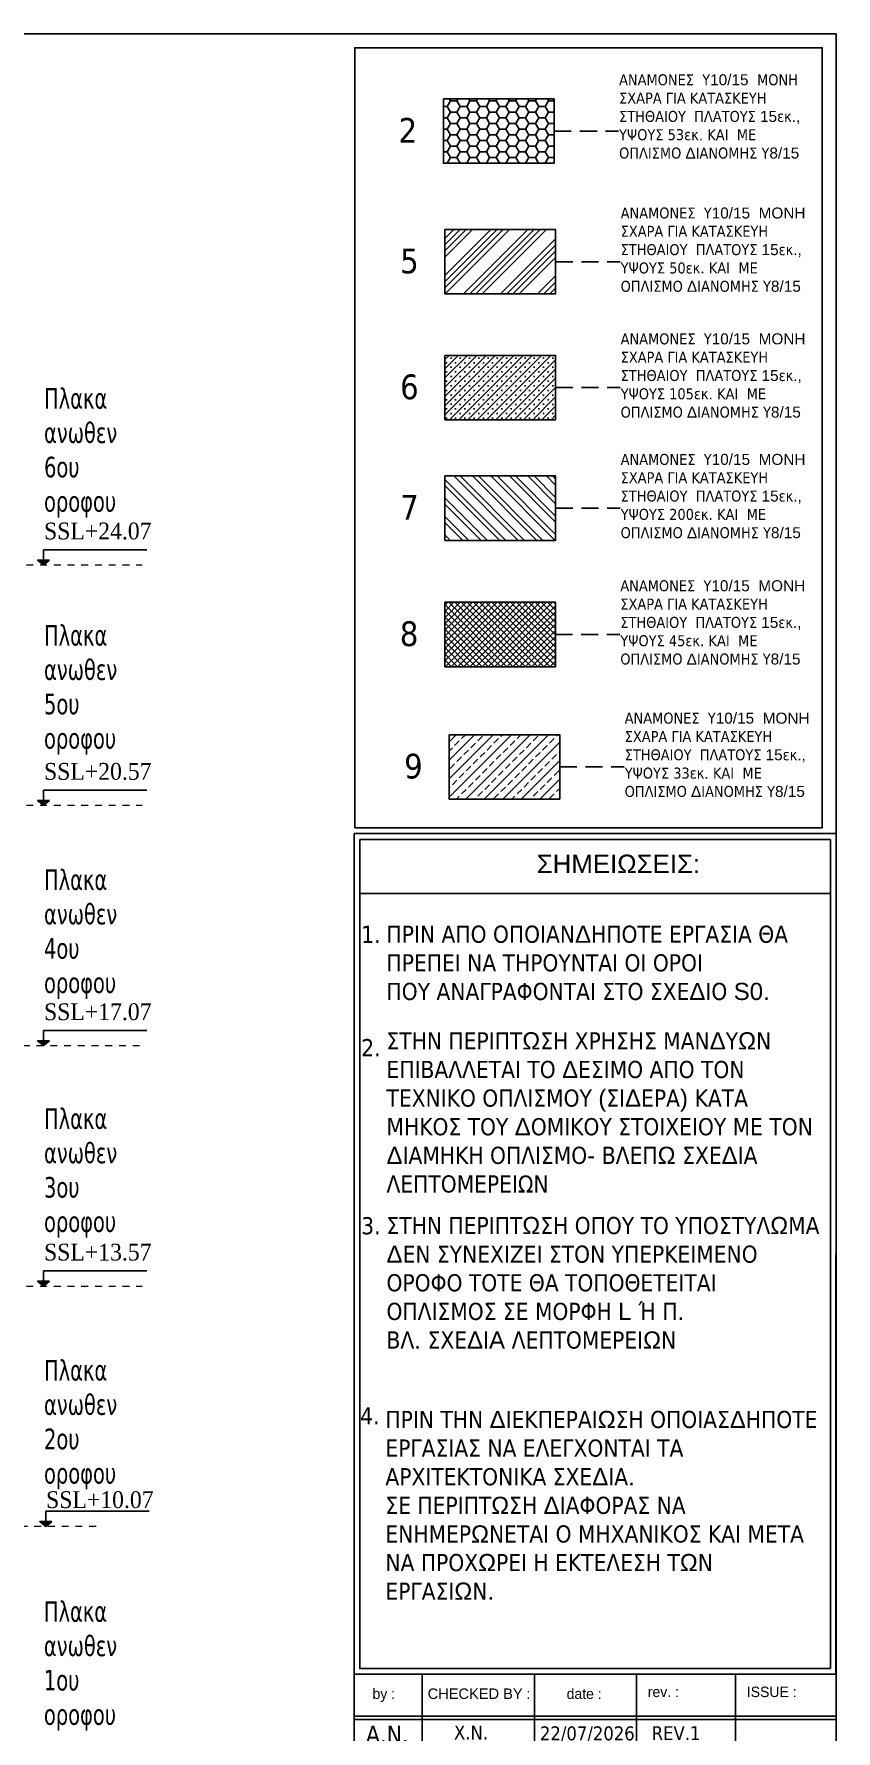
# Model space of a CAD drawing. Header units: millimetres. Extents: x -2171 to 1563, y -1758 to -1505.
# Drawn here: x 1100.89 to 1112.58, y -1614.96 to -1590.25 of the extents above; entities that cross this region are included whole.
import ezdxf
from ezdxf.enums import TextEntityAlignment as Align

# ---------------------------------------------------------------- set-up
doc = ezdxf.new("R2010")
doc.units = ezdxf.units.MM
for name, pattern in [('DASHDOT', [25.4, 12.7, -6.35, 0, -6.35]), ('DOT', [0.025, 0, -0.025]), ('HIDDEN', [0.375, 0.25, -0.125])]:
    doc.linetypes.add(name, pattern=pattern)
for name, color, linetype in [('-S-A3 PAGE', 3, 'Continuous'), ('-S-AKSONES', 50, 'DASHDOT'), ('-S_TEXT', 3, 'Continuous'), ('A-TEXT', 7, 'Continuous'), ('Geo_Beam_0', 94, 'Continuous'), ('Geo_Lines_0', 7, 'Continuous'), ('Geo_Lines_3', 7, 'Continuous'), ('pinakaki', 153, 'Continuous'), ('Sect_Dim', 7, 'Continuous')]:
    doc.layers.add(name, color=color, linetype=linetype)
doc.layers.add('A-ANNO-DIMS', color=1, linetype='Continuous', lineweight=9)
doc.layers.add('TEXT', color=20, linetype='Continuous', lineweight=13)
doc.styles.add('GR-SIMPL', font='GR-SIMPL.shx', dxfattribs={"width": 0.8})
doc.styles.add('S1TmsNwRmn11_b_934_161', font='times.ttf', dxfattribs={"width": 0.933629, "height": 0.001087})
doc.styles.get("Standard").update_dxf_attribs({"font": 'tahoma.ttf'})

# ---------------------------------------------------------------- blocks, each defined once
blk = doc.blocks.new('PINAKAKI')
at = {"layer": '-S-A3 PAGE', "ltscale": 5}
blk.add_line((121995.588, -208359.262), (121988.733, -208359.262), dxfattribs=at)
at = {"color": 0}
for p, q in [((121988.65, -208358.392), (121988.65, -208373.351)), ((121988.65, -208358.392), (121995.67, -208358.392)), ((121988.733, -208358.475), (121988.733, -208370.548)), ((121988.733, -208358.475), (121995.588, -208358.475)), ((121995.588, -208358.475), (121995.588, -208370.548)), ((121995.67, -208358.392), (121995.669, -208370.631)), ((121988.649, -208370.631), (121995.669, -208370.631)), ((121988.732, -208370.548), (121995.587, -208370.548)), ((121989.64, -208370.631), (121989.64, -208374.541)), ((121991.28, -208374.541), (121991.28, -208370.631)), ((121992.766, -208374.541), (121992.766, -208370.631)), ((121994.208, -208374.541), (121994.208, -208370.631)), ((121991.624, -208371.24), (121988.651, -208371.24)), ((121988.651, -208371.24), (121995.67, -208371.24)), ((121995.67, -208371.291), (121988.651, -208371.291)), ((121995.67, -208371.24), (121995.67, -208371.291))]:
    blk.add_line(p, q, dxfattribs=at)
blk.add_lwpolyline([(121988.651, -208370.631), (121995.67, -208370.631), (121995.67, -208374.541), (121988.651, -208374.541)], close=True, dxfattribs=at)
blk.add_lwpolyline([(121988.651, -208370.631), (121995.67, -208370.631), (121995.67, -208374.541), (121988.651, -208374.541)], close=True, dxfattribs=at)
at = {"layer": '-S_TEXT', "color": 3}
for s, p in [('1.', (121988.755, -208359.983)), ('2.', (121988.755, -208361.633)), ('3.', (121988.755, -208364.226)), ('4.', (121988.739, -208366.994))]:
    blk.add_text(s, height=0.25, dxfattribs=at).set_placement(p)
at = {"layer": '-S_TEXT', "color": 3, "char_height": 0.25, "attachment_point": 1}
for s, insert in [('ΠΡΙΝ ΑΠΟ ΟΠΟΙΑΝ{\\fArial|b0|i0|c186|p34;Δ}ΗΠΟΤΕ ΕΡΓΑΣΙΑ ΘΑ ΠΡΕΠΕΙ ΝΑ ΤΗΡΟΥΝΤΑΙ ΟΙ ΟΡΟΙ\\PΠΟΥ ΑΝΑΓΡΑΦΟΝΤΑΙ ΣΤΟ ΣΧΕ{\\fArial|b0|i0|c186|p34;Δ}ΙΟ {\\fArial|b0|i0|c186|p34;S0.}', (121989.123, -208359.731)), ('ΣΤΗΝ ΠΕΡΙΠΤ{\\fArial|b0|i0|c186|p34;Ω}ΣΗ ΧΡΗΣΗΣ ΜΑΝ{\\fArial|b0|i0|c186|p34;Δ}Υ{\\fArial|b0|i0|c186|p34;Ω}Ν ΕΠΙΒΑΛΛΕΤΑΙ ΤΟ {\\fArial|b0|i0|c186|p34;Δ}ΕΣΙΜΟ ΑΠΟ ΤΟΝ ΤΕΧΝΙΚΟ ΟΠΛΙΣΜΟΥ {\\fArial|b0|i0|c186|p34;(}ΣΙ{\\fArial|b0|i0|c186|p34;Δ}ΕΡΑ{\\fArial|b0|i0|c186|p34;) }ΚΑΤΑ ΜΗΚΟΣ ΤΟΥ {\\fArial|b0|i0|c186|p34;Δ}ΟΜΙΚΟΥ ΣΤΟΙΧΕΙΟΥ ΜΕ ΤΟΝ {\\fArial|b0|i0|c186|p34;Δ}ΙΑΜΗΚΗ ΟΠΛΙΣΜΟ{\\fArial|b0|i0|c186|p34;- }ΒΛΕΠ{\\fArial|b0|i0|c186|p34;Ω }ΣΧΕ{\\fArial|b0|i0|c186|p34;Δ}ΙΑ ΛΕΠΤΟΜΕΡΕΙΩΝ', (121989.123, -208361.284)), ('ΣΤΗΝ ΠΕΡΙΠΤ{\\fArial|b0|i0|c186|p34;Ω}ΣΗ ΟΠΟΥ ΤΟ ΥΠΟΣΤΥΛ{\\fArial|b0|i0|c186|p34;Ω}ΜΑ {\\fArial|b0|i0|c186|p34;Δ}ΕΝ ΣΥΝΕΧΙΖΕΙ ΣΤΟΝ ΥΠΕΡΚΕΙΜΕΝΟ ΟΡΟΦΟ ΤΟΤΕ ΘΑ ΤΟΠΟΘΕΤΕΙΤΑΙ ΟΠΛΙΣΜΟΣ ΣΕ ΜΟΡΦΗ {\\fArial|b0|i0|c186|p34;L }Ή Π{\\fArial|b0|i0|c186|p34;.  \\P}ΒΛ{\\fArial|b0|i0|c186|p34;. }ΣΧΕ{\\fArial|b0|i0|c186|p34;Δ}Ι{\\fArial|b0|i0|c186|p34;A }ΛΕΠΤΟΜΕΡΕΙ{\\fArial|b0|i0|c186|p34;Ω}Ν', (121989.123, -208363.973)), ('ΠΡΙΝ ΤΗΝ {\\fArial|b0|i0|c186|p34;Δ}ΙΕΚΠΕΡΑΙ{\\fArial|b0|i0|c186|p34;Ω}ΣΗ ΟΠΟΙΑΣ{\\fArial|b0|i0|c186|p34;Δ}ΗΠΟΤΕ ΕΡΓΑΣΙΑΣ ΝΑ ΕΛΕΓΧΟΝΤΑΙ ΤΑ ΑΡΧΙΤΕΚΤΟΝΙΚΑ ΣΧΕ{\\fArial|b0|i0|c186|p34;Δ}ΙΑ{\\fArial|b0|i0|c186|p34;.\\P}ΣΕ ΠΕΡΙΠΤ{\\fArial|b0|i0|c186|p34;Ω}ΣΗ {\\fArial|b0|i0|c186|p34;Δ}ΙΑΦΟΡΑΣ ΝΑ ΕΝΗΜΕΡ{\\fArial|b0|i0|c186|p34;Ω}ΝΕΤΑΙ Ο ΜΗΧΑΝΙΚΟΣ ΚΑΙ ΜΕΤΑ ΝΑ ΠΡΟΧ{\\fArial|b0|i0|c186|p34;Ω}ΡΕΙ Η ΕΚΤΕΛΕΣΗ Τ{\\fArial|b0|i0|c186|p34;Ω}Ν ΕΡΓΑΣΙ{\\fArial|b0|i0|c186|p34;Ω}Ν{\\fArial|b0|i0|c186|p34;.}', (121989.107, -208366.797))]:
    blk.add_mtext_dynamic_manual_height_columns(s, width=6.38621, gutter_width=1, heights=[0], dxfattribs=dict(at, insert=insert))
at = {"layer": 'pinakaki', "ltscale": 0.005, "insert": (121991.31, -208358.698), "char_height": 0.26955, "width": 6.67467, "attachment_point": 1}
blk.add_mtext('{\\fArial|b0|i0|c161|p34;ΣΗΜΕΙΩΣΕΙΣ:}', dxfattribs=at)
at = {"layer": 'TEXT', "color": 0, "attachment_point": 1}
for s, insert, char_height, width in [('\\pxqc;{\\fBankGothic Lt BT|b0|i0|c161|p34;\\C7;by :}', (121988.625, -208370.839), 0.15234, 0.91751), ('\\pxqc;{\\fArial|b0|i0|c186|p34;\\C7;CHECKED BY\\fBankGothic Lt BT|b0|i0|c161|p34; :}', (121989.201, -208370.839), 0.15234, 2.53906), ('\\pxqc;{\\fBankGothic Lt BT|b0|i0|c0|p34;\\C7;date :}', (121990.732, -208370.839), 0.15234, 2.53906), ('{\\fBankGothic Lt BT|b0|i0|c161|p34;\\C7;rev\\fBankGothic Lt BT|b0|i0|c0|p34;.\\fBankGothic Lt BT|b0|i0|c161|p34; :}', (121992.929, -208370.812), 0.152344, 2.53906), ('{\\fBankGothic Lt BT|b0|i0|c0|p34;\\C7;ISSUE\\fBankGothic Lt BT|b0|i0|c161|p34; :}', (121994.371, -208370.812), 0.15234, 2.53906), ('\\pxqc;{\\fTahoma|b0|i0|c0|p34;\\C7;A\\fTahoma|b0|i0|c161|p34;.\\fTahoma|b0|i0|c0|p34;N\\fTahoma|b0|i0|c161|p34;.}', (121988.625, -208371.379), 0.253906, 1.01563), ('\\pxqc;{\\fTahoma|b0|i0|c0|p34;\\H0.8x;\\C7;X.N.}', (121989.084, -208371.379), 0.25391, 2.53906), ('{\\fTahoma|b0|i0|c0|p34;\\C7;22\\fTahoma|b0|i0|c161|p34;/\\fTahoma|b0|i0|c0|p34;07\\fTahoma|b0|i0|c161|p34;/202\\fTahoma|b0|i0|c0|p34;6}', (121991.357, -208371.391), 0.203125, 1.35307), ('\\pxqc;{\\fTahoma|b0|i0|c0|p34;\\H0.8x;\\C7;REV.1}', (121992.706, -208371.388), 0.25391, 1.26753)]:
    blk.add_mtext(s, dxfattribs=dict(at, insert=insert, char_height=char_height, width=width))
at = {"layer": 'TEXT', "insert": (121992.706, -208371.388), "char_height": 0.25391, "width": 1.26753, "attachment_point": 1}
blk.add_mtext('{\\fTahoma|b0|i0|c0|p34;\\H0.8x;\\C7; }', dxfattribs=at)

msp = doc.modelspace()

# ---------------------------------------------------------------- hatches: boundary and pattern name
at = {"layer": 'A-ANNO-DIMS', "ltscale": 0.5, "transparency": 33554572}
h = msp.add_hatch(dxfattribs=at)
h.set_pattern_fill('ANSI33', scale=0.03)
h.set_pattern_definition([(45, (225.9909, 22.63934), (-0.134703842, 0.134703842), []), (45, (226.1256, 22.63934), (-0.134703842, 0.134703842), [0.09525, -0.047625])])
h.paths.add_polyline_path([(1108.551, -1601.3908), (1108.551, -1600.4537), (1106.9395, -1600.4537), (1106.9395, -1601.3908)])
at = {"layer": 'Geo_Beam_0', "linetype": 'Continuous', "ltscale": 0.5, "transparency": 33554687}
h = msp.add_hatch(dxfattribs=at)
h.set_pattern_fill('SACNCR', color=253, scale=0.04)
h.set_pattern_definition([(45, (695.78478, 28.34654), (-0.067351921, 0.067351921), []), (45, (695.85213, 28.34654), (-0.067351921, 0.067351921), [0, -0.09525])])
h.paths.add_polyline_path([(1108.4922, -1595.8679), (1108.4922, -1594.9307), (1106.8806, -1594.9307), (1106.8806, -1595.8679)])
at = {"layer": 'Geo_Lines_0', "linetype": 'Continuous', "ltscale": 0.5}
h = msp.add_hatch(dxfattribs=at)
h.set_pattern_fill('HONEY', color=9, scale=0.03)
h.set_pattern_definition([(0, (2206.810665, 44.69634), (0.142875, 0.0824889193), [0.09525, -0.1905]), (120, (2206.810665, 44.69634), (-0.1428749997, 0.08248892), [0.09525, -0.1905]), (60, (2206.810665, 44.69634), (3e-10, 0.1649778392), [-0.1905, 0.09525])])
h.paths.add_polyline_path([(1108.4695, -1592.1326), (1108.4695, -1591.1955), (1106.8579, -1591.1955), (1106.8579, -1592.1326)])
at = {"layer": 'Geo_Lines_3', "linetype": 'Continuous', "ltscale": 0.5, "transparency": 33554572}
h = msp.add_hatch(dxfattribs=at)
h.set_pattern_fill('ANSI34', color=9, scale=0.02)
h.set_pattern_definition([(45, (3086.6236, 433.3914), (-0.269407684, 0.269407684), []), (45, (3086.7134, 433.3914), (-0.269407684, 0.269407684), []), (45, (3086.8032, 433.3914), (-0.269407684, 0.269407684), []), (45, (3086.893, 433.3914), (-0.269407684, 0.269407684), [])])
h.paths.add_polyline_path([(1108.4922, -1594.0354), (1108.4922, -1593.0983), (1106.8806, -1593.0983), (1106.8806, -1594.0354)])
h = msp.add_hatch(dxfattribs=at)
h.set_pattern_fill('ANSI32', color=9, scale=0.02, angle=90)
h.set_pattern_definition([(135, (695.78478, 28.76036), (-0.134703842, -0.134703842), []), (135, (695.78478, 28.85017), (-0.134703842, -0.134703842), [])])
h.paths.add_polyline_path([(1108.4922, -1597.6233), (1108.4922, -1596.6862), (1106.8806, -1596.6862), (1106.8806, -1597.6233)])
h = msp.add_hatch(dxfattribs=at)
h.set_pattern_fill('ANSI37', color=9, scale=0.02)
h.set_pattern_definition([(45, (415.40356, 23.71891), (-0.0449012806, 0.0449012806), []), (135, (415.40356, 23.71891), (-0.0449012806, -0.0449012806), [])])
h.paths.add_polyline_path([(1108.4877, -1599.4629), (1108.4877, -1598.5258), (1106.8761, -1598.5258), (1106.8761, -1599.4629)])
at = {"layer": 'Sect_Dim'}
for points in [[(1101.123, -1597.911), (1100.948, -1597.911), (1101.0355, -1597.981)], [(1101.123, -1601.411), (1100.948, -1601.411), (1101.0355, -1601.481)], [(1101.123, -1604.911), (1100.948, -1604.911), (1101.0355, -1604.981)], [(1101.123, -1608.411), (1100.948, -1608.411), (1101.0355, -1608.481)], [(1101.1531, -1611.911), (1100.9781, -1611.911), (1101.0656, -1611.981)]]:
    msp.add_hatch(color=9, dxfattribs=at).paths.add_polyline_path(points)

# ---------------------------------------------------------------- linework, layer by layer
at = {"layer": '-S-AKSONES', "linetype": 'HIDDEN'}
for p, q in [((1108.4695, -1591.6641), (1109.4087, -1591.6641)), ((1108.4922, -1593.5669), (1109.4314, -1593.5669)), ((1108.4922, -1595.3993), (1109.4314, -1595.3993)), ((1108.4922, -1597.1548), (1109.4314, -1597.1548)), ((1108.4877, -1598.9943), (1109.4269, -1598.9943)), ((1108.551, -1600.9222), (1109.4903, -1600.9222))]:
    msp.add_line(p, q, dxfattribs=at)
at = {"layer": '-S_TEXT', "ltscale": 5}
msp.add_lwpolyline([(1054.4286, -1590.2497), (1112.5761, -1590.2497), (1112.5761, -1630.2944), (1054.4286, -1630.2944)], close=True, dxfattribs=at)
at = {"layer": '-S_TEXT', "color": 3, "linetype": 'Continuous', "ltscale": 0.5}
msp.add_lwpolyline([(1105.5664, -1601.8094), (1112.3757, -1601.8094), (1112.3757, -1590.4513), (1105.5664, -1590.4513)], close=True, dxfattribs=at)
at = {"layer": '-S_TEXT', "color": 94}
for points in [[(1106.8579, -1591.1955), (1108.4695, -1591.1955), (1108.4695, -1592.1326), (1106.8579, -1592.1326)], [(1106.8806, -1593.0983), (1108.4922, -1593.0983), (1108.4922, -1594.0354), (1106.8806, -1594.0354)], [(1106.8806, -1594.9307), (1108.4922, -1594.9307), (1108.4922, -1595.8679), (1106.8806, -1595.8679)], [(1106.8806, -1596.6862), (1108.4922, -1596.6862), (1108.4922, -1597.6233), (1106.8806, -1597.6233)], [(1106.8761, -1598.5258), (1108.4877, -1598.5258), (1108.4877, -1599.4629), (1106.8761, -1599.4629)], [(1106.9395, -1600.4537), (1108.551, -1600.4537), (1108.551, -1601.3908), (1106.9395, -1601.3908)]]:
    msp.add_lwpolyline(points, close=True, dxfattribs=at)
at = {"layer": 'A-ANNO-DIMS', "color": 94, "linetype": 'DOT', "ltscale": 1.5}
for p, q in [((1098.9835, -1597.981), (1102.4706, -1597.981)), ((1098.9835, -1601.481), (1102.4706, -1601.481)), ((1098.7335, -1604.981), (1102.4706, -1604.981)), ((1098.9835, -1608.481), (1102.4706, -1608.481)), ((1101.7987, -1611.981), (1098.9835, -1611.981))]:
    msp.add_line(p, q, dxfattribs=at)
at = {"layer": 'Sect_Dim', "color": 7}
for points in [[(1102.5405, -1597.761), (1101.0355, -1597.761)], [(1101.0355, -1597.761), (1101.0355, -1597.911)], [(1102.5405, -1601.261), (1101.0355, -1601.261)], [(1101.0355, -1601.261), (1101.0355, -1601.411)], [(1102.5405, -1604.761), (1101.0355, -1604.761)], [(1101.0355, -1604.761), (1101.0355, -1604.911)], [(1102.5405, -1608.261), (1101.0355, -1608.261)], [(1101.0355, -1608.261), (1101.0355, -1608.411)], [(1102.5706, -1611.761), (1101.0656, -1611.761)], [(1101.0656, -1611.761), (1101.0656, -1611.911)]]:
    msp.add_lwpolyline(points, dxfattribs=at)
for points in [[(1101.123, -1597.911), (1100.948, -1597.911), (1101.0355, -1597.981)], [(1101.123, -1601.411), (1100.948, -1601.411), (1101.0355, -1601.481)], [(1101.123, -1604.911), (1100.948, -1604.911), (1101.0355, -1604.981)], [(1101.123, -1608.411), (1100.948, -1608.411), (1101.0355, -1608.481)], [(1101.1531, -1611.911), (1100.9781, -1611.911), (1101.0656, -1611.981)]]:
    msp.add_lwpolyline(points, close=True, dxfattribs=at)

# ---------------------------------------------------------------- block references
at = {"layer": '-S_TEXT', "linetype": 'Continuous', "ltscale": 0.5}
msp.add_blockref('PINAKAKI', (-120883.0941, 206756.498), dxfattribs=at)

# ---------------------------------------------------------------- texts
at = {"layer": '-S_TEXT', "attachment_point": 1}
for s, width, insert, char_height in [('\\A1;ΑΝΑΜΟΝΕΣ  Υ{\\fArial|b0|i0|c186|p34;10/15  }ΜΟΝΗ ΣΧΑΡΑ ΓΙΑ ΚΑΤΑΣΚΕΥΗ{\\fArial|b0|i0|c186|p34; }ΣΤΗΘΑΙΟΥ  ΠΛΑΤΟΥΣ {\\fArial|b0|i0|c186|p34;15}εκ{\\fArial|b0|i0|c186|p34;., }ΥΨΟΥΣ 53εκ{\\fArial|b0|i0|c186|p34;. }ΚΑΙ {\\fArial|b0|i0|c186|p34; }ΜΕ ΟΠΛΙΣΜΟ {\\fArial|b0|i0|c186|p34;Δ}ΙΑΝΟΜΗΣ Υ{\\fArial|b0|i0|c186|p34;8/15}', 2.695595, (1109.4161, -1590.837), 0.16), ('\\A1;2', 4.518418, (1106.2045, -1591.4726), 0.36), ('\\A1;ΑΝΑΜΟΝΕΣ  Υ{\\fArial|b0|i0|c186|p34;10/15  \\fArial|b0|i0|c161|p34;ΜΟΝΗ} ΣΧΑΡΑ ΓΙΑ ΚΑΤΑΣΚΕΥΗ{\\fArial|b0|i0|c186|p34; }ΣΤΗΘΑΙΟΥ  ΠΛΑΤΟΥΣ {\\fArial|b0|i0|c161|p34;1\\fArial|b0|i0|c186|p34;5}εκ{\\fArial|b0|i0|c186|p34;., }ΥΨΟΥΣ 50εκ{\\fArial|b0|i0|c186|p34;. }ΚΑΙ {\\fArial|b0|i0|c186|p34; }ΜΕ ΟΠΛΙΣΜΟ {\\fArial|b0|i0|c186|p34;Δ}ΙΑΝΟΜΗΣ Υ{\\fArial|b0|i0|c186|p34;8/15}', 2.695595, (1109.4388, -1592.777), 0.16), ('\\A1;5', 4.518418, (1106.2273, -1593.3754), 0.36), ('\\A1;ΑΝΑΜΟΝΕΣ  Υ{\\fArial|b0|i0|c186|p34;10/15  \\fArial|b0|i0|c161|p34;ΜΟΝΗ} ΣΧΑΡΑ ΓΙΑ ΚΑΤΑΣΚΕΥΗ{\\fArial|b0|i0|c186|p34; }ΣΤΗΘΑΙΟΥ  ΠΛΑΤΟΥΣ {\\fArial|b0|i0|c161|p34;1\\fArial|b0|i0|c186|p34;5}εκ{\\fArial|b0|i0|c186|p34;., }ΥΨΟΥΣ 105εκ{\\fArial|b0|i0|c186|p34;. }ΚΑΙ {\\fArial|b0|i0|c186|p34; }ΜΕ ΟΠΛΙΣΜΟ {\\fArial|b0|i0|c186|p34;Δ}ΙΑΝΟΜΗΣ Υ{\\fArial|b0|i0|c186|p34;8/15}', 2.695595, (1109.4388, -1594.6094), 0.16), ('\\A1;6', 4.518418, (1106.2273, -1595.2078), 0.36), ('\\A1;ΑΝΑΜΟΝΕΣ  Υ{\\fArial|b0|i0|c186|p34;10/15  \\fArial|b0|i0|c161|p34;ΜΟΝΗ} ΣΧΑΡΑ ΓΙΑ ΚΑΤΑΣΚΕΥΗ{\\fArial|b0|i0|c186|p34; }ΣΤΗΘΑΙΟΥ  ΠΛΑΤΟΥΣ {\\fArial|b0|i0|c0|p34;15}εκ{\\fArial|b0|i0|c186|p34;., }ΥΨΟΥΣ 200εκ{\\fArial|b0|i0|c186|p34;. }ΚΑΙ {\\fArial|b0|i0|c186|p34; }ΜΕ ΟΠΛΙΣΜΟ {\\fArial|b0|i0|c186|p34;Δ}ΙΑΝΟΜΗΣ Υ{\\fArial|b0|i0|c186|p34;8/15}', 2.695595, (1109.4388, -1596.3649), 0.16), ('\\A1;7', 4.518418, (1106.2273, -1596.9633), 0.36), ('\\A1;ΑΝΑΜΟΝΕΣ  Υ{\\fArial|b0|i0|c186|p34;10/15  \\fArial|b0|i0|c161|p34;ΜΟΝΗ} ΣΧΑΡΑ ΓΙΑ ΚΑΤΑΣΚΕΥΗ{\\fArial|b0|i0|c186|p34; }ΣΤΗΘΑΙΟΥ  ΠΛΑΤΟΥΣ {\\fArial|b0|i0|c161|p34;1\\fArial|b0|i0|c186|p34;5}εκ{\\fArial|b0|i0|c186|p34;., }ΥΨΟΥΣ 45εκ{\\fArial|b0|i0|c186|p34;. }ΚΑΙ {\\fArial|b0|i0|c186|p34; }ΜΕ ΟΠΛΙΣΜΟ {\\fArial|b0|i0|c186|p34;Δ}ΙΑΝΟΜΗΣ Υ{\\fArial|b0|i0|c186|p34;8/15}', 2.695595, (1109.4343, -1598.2044), 0.16), ('\\A1;8', 4.518418, (1106.2228, -1598.8028), 0.36), ('\\A1;ΑΝΑΜΟΝΕΣ  Υ{\\fArial|b0|i0|c186|p34;10/15  \\fArial|b0|i0|c161|p34;ΜΟΝΗ} ΣΧΑΡΑ ΓΙΑ ΚΑΤΑΣΚΕΥΗ{\\fArial|b0|i0|c186|p34; }ΣΤΗΘΑΙΟΥ  ΠΛΑΤΟΥΣ {\\fArial|b0|i0|c161|p34;1\\fArial|b0|i0|c186|p34;5}εκ{\\fArial|b0|i0|c186|p34;., }ΥΨΟΥΣ 33εκ{\\fArial|b0|i0|c186|p34;. }ΚΑΙ {\\fArial|b0|i0|c186|p34; }ΜΕ ΟΠΛΙΣΜΟ {\\fArial|b0|i0|c186|p34;Δ}ΙΑΝΟΜΗΣ Υ{\\fArial|b0|i0|c186|p34;8/15}', 2.695595, (1109.4977, -1600.1323), 0.16), ('\\A1;9', 4.518418, (1106.2861, -1600.7308), 0.36)]:
    msp.add_mtext_dynamic_manual_height_columns(s, width=width, gutter_width=0.8, heights=[0], dxfattribs=dict(at, insert=insert, char_height=char_height))
at = {"layer": 'A-TEXT', "color": 3, "char_height": 0.3, "width": 1.143602, "attachment_point": 7, "style": 'GR-SIMPL'}
for s, insert in [('{\\fTahoma|b0|i0|c161|p34;Πλακα ανωθεν \\fTahoma|b0|i0|c0|p34;6\\fTahoma|b0|i0|c161|p34;ου οροφου}', (1101.0412, -1597.2916)), ('{\\fTahoma|b0|i0|c161|p34;Πλακα ανωθεν \\fTahoma|b0|i0|c0|p34;5\\fTahoma|b0|i0|c161|p34;ου οροφου}', (1101.0412, -1600.7418)), ('{\\fTahoma|b0|i0|c161|p34;Πλακα ανωθεν \\fTahoma|b0|i0|c0|p34;4\\fTahoma|b0|i0|c161|p34;ου οροφου}', (1101.0412, -1604.3002)), ('{\\fTahoma|b0|i0|c161|p34;Πλακα ανωθεν \\fTahoma|b0|i0|c0|p34;3\\fTahoma|b0|i0|c161|p34;ου οροφου}', (1101.0412, -1607.779)), ('{\\fTahoma|b0|i0|c161|p34;Πλακα ανωθεν \\fTahoma|b0|i0|c0|p34;2\\fTahoma|b0|i0|c161|p34;ου οροφου}', (1101.0412, -1611.4431)), ('{\\fTahoma|b0|i0|c161|p34;Πλακα ανωθεν 1ου οροφου}', (1101.0396, -1614.9559))]:
    msp.add_mtext(s, dxfattribs=dict(at, insert=insert))
at = {"layer": 'Sect_Dim', "color": 7, "style": 'S1TmsNwRmn11_b_934_161', "width": 0.933629}
for s, p in [('SSL+24.07', (1101.041, -1597.4872)), ('SSL+20.57', (1101.041, -1600.9872)), ('SSL+17.07', (1101.041, -1604.4872)), ('SSL+13.57', (1101.041, -1607.9872)), ('SSL+10.07', (1101.0711, -1611.5916))]:
    msp.add_text(s, height=0.24469, dxfattribs=at).set_placement(p, align=Align.MIDDLE_LEFT)

doc.saveas('drawing.dxf')
